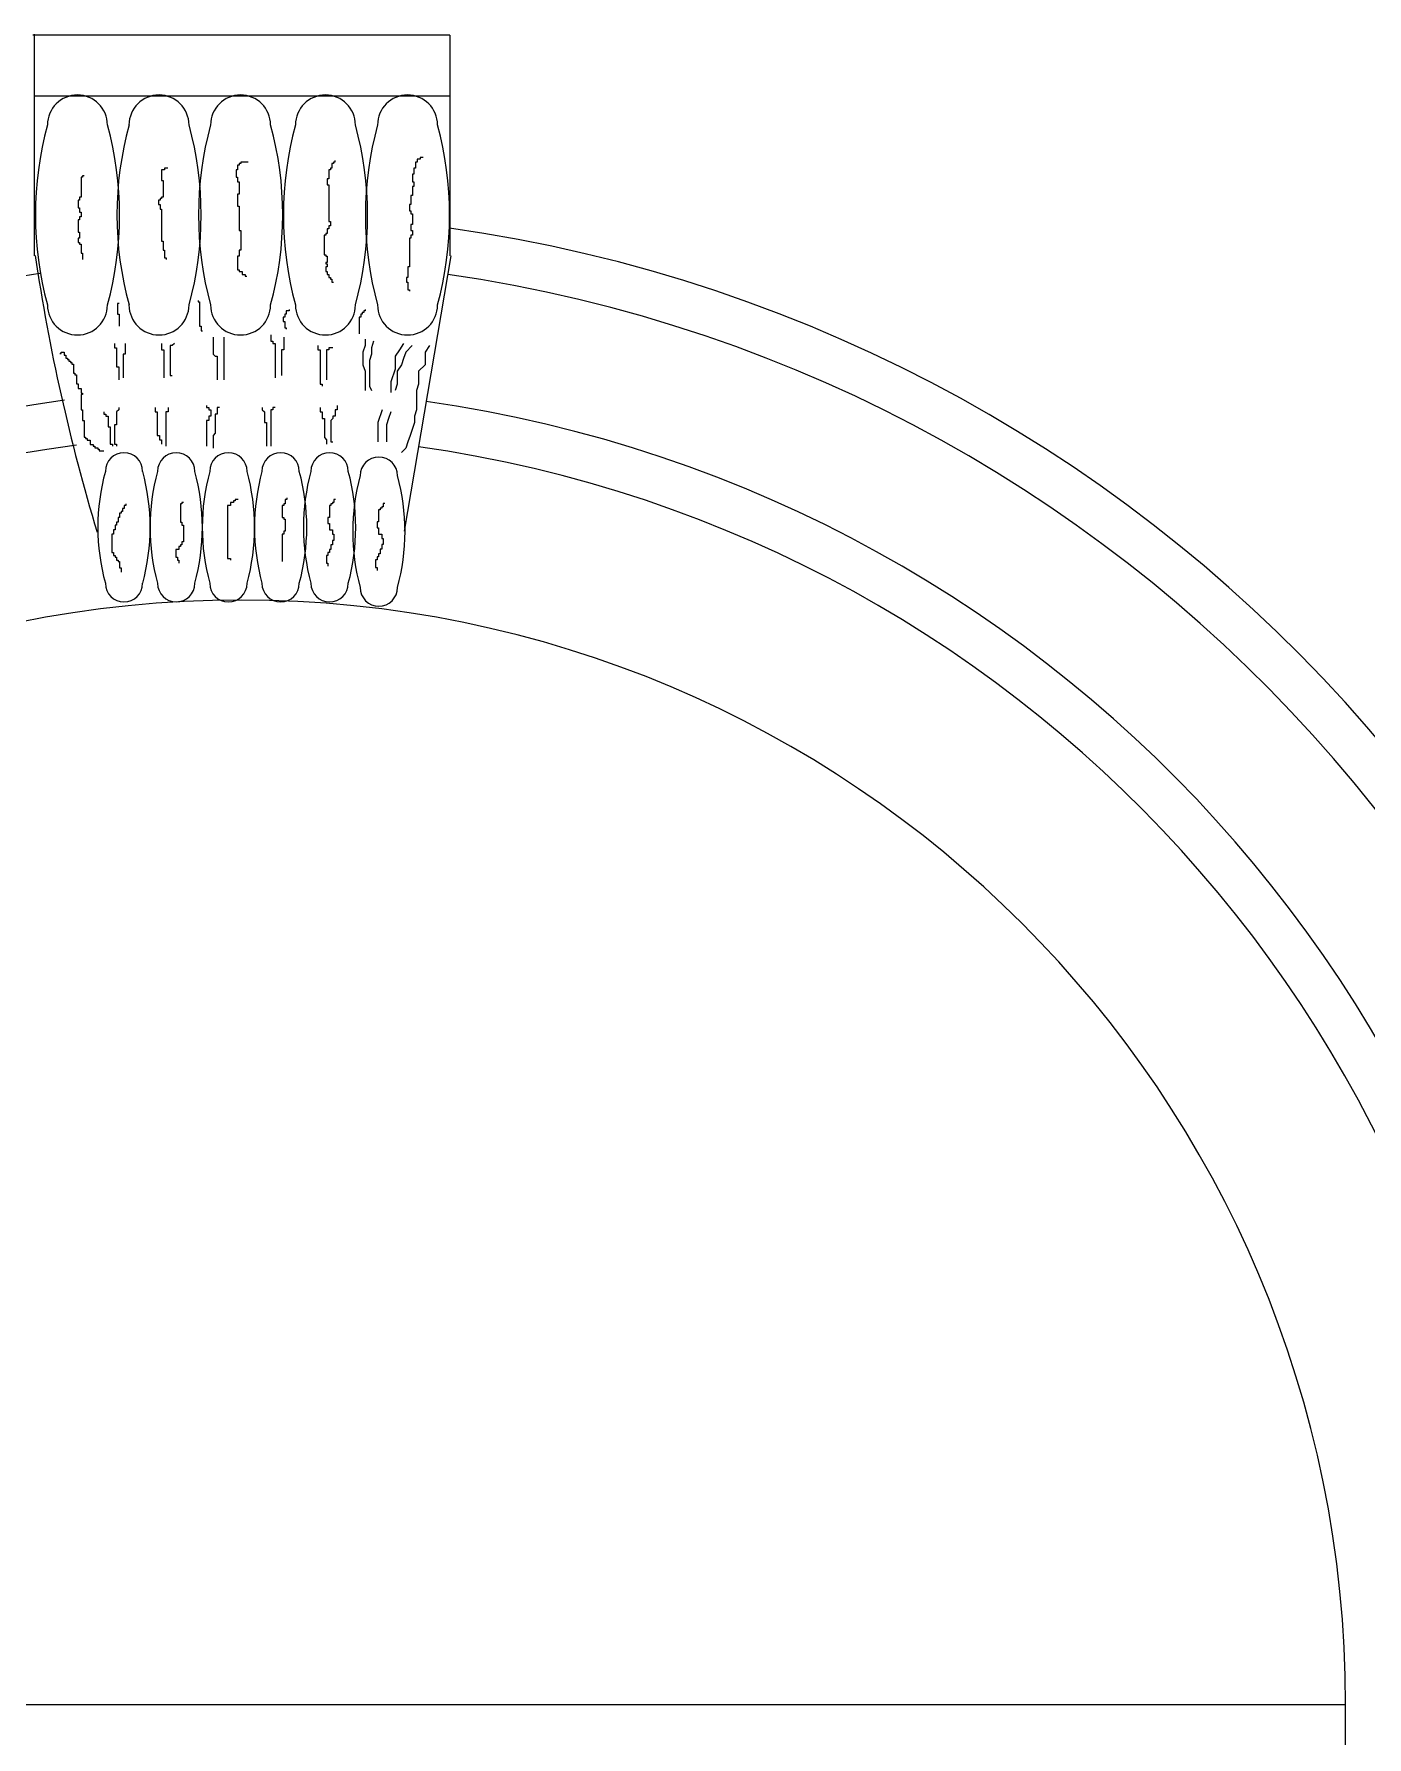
# Model space of a CAD drawing. Header units: metres. Extents: x -2 to 2311, y 0 to 3534.
# Drawn here: x 1155 to 1879, y 2609 to 3534 of the extents above; entities that cross this region are included whole.
import ezdxf

# ---------------------------------------------------------------- set-up
doc = ezdxf.new("R2010")
doc.units = ezdxf.units.M

msp = doc.modelspace()

# ---------------------------------------------------------------- linework, layer by layer
for p, q in [((1381.09, 3533.55), (1154.69, 3533.55)), ((1155.32, 3534.08), (1155.32, 3413.66)), ((1364.73, 3533.55), (1169.19, 3533.55)), ((1381.09, 3533.55), (1381.09, 3413.66)), ((1155.32, 3500.43), (1381.09, 3500.43)), ((1226.24, 3460.37), (1224.59, 3460.37)), ((1224.59, 3460.37), (1224.59, 3454.59)), ((1227.89, 3461.19), (1226.24, 3461.19)), ((1226.24, 3461.19), (1226.24, 3460.37)), ((1265.88, 3460.37), (1265.05, 3460.37)), ((1265.05, 3460.37), (1265.05, 3456.24)), ((1266.7, 3462.84), (1265.88, 3462.84)), ((1265.88, 3462.84), (1265.88, 3460.37)), ((1267.53, 3463.67), (1266.7, 3463.67)), ((1266.7, 3463.67), (1266.7, 3462.84)), ((1271.66, 3464.49), (1267.53, 3464.49)), ((1267.53, 3464.49), (1267.53, 3463.67)), ((1316.25, 3460.37), (1315.42, 3460.37)), ((1315.42, 3460.37), (1315.42, 3455.42)), ((1317.08, 3461.19), (1316.25, 3461.19)), ((1316.25, 3461.19), (1316.25, 3460.37)), ((1317.9, 3463.67), (1317.08, 3463.67)), ((1317.08, 3463.67), (1317.08, 3461.19)), ((1318.73, 3464.49), (1317.9, 3464.49)), ((1317.9, 3464.49), (1317.9, 3463.67)), ((1318.73, 3465.32), (1318.73, 3464.49)), ((1362.5, 3461.19), (1361.67, 3461.19)), ((1361.67, 3461.19), (1361.67, 3457.89)), ((1363.32, 3464.49), (1362.5, 3464.49)), ((1362.5, 3464.49), (1362.5, 3461.19)), ((1364.97, 3466.14), (1363.32, 3466.14)), ((1363.32, 3466.14), (1363.32, 3464.49)), ((1366.62, 3466.97), (1364.97, 3466.97)), ((1364.97, 3466.97), (1364.97, 3466.14)), ((1181.64, 3456.24), (1180.82, 3456.24)), ((1180.82, 3456.24), (1180.82, 3445.51)), ((1182.47, 3457.07), (1181.64, 3457.07)), ((1181.64, 3457.07), (1181.64, 3456.24)), ((1224.59, 3454.59), (1225.41, 3454.59)), ((1225.41, 3454.59), (1225.41, 3445.51)), ((1265.05, 3456.24), (1265.88, 3456.24)), ((1265.88, 3456.24), (1265.88, 3453.77)), ((1265.88, 3453.77), (1266.7, 3453.77)), ((1266.7, 3453.77), (1266.7, 3447.16)), ((1315.42, 3455.42), (1314.6, 3455.42)), ((1314.6, 3455.42), (1314.6, 3452.12)), ((1314.6, 3452.12), (1315.42, 3452.12)), ((1315.42, 3452.12), (1315.42, 3432.31)), ((1361.67, 3457.89), (1360.84, 3457.89)), ((1360.84, 3457.89), (1360.84, 3453.77)), ((1360.84, 3453.77), (1361.67, 3453.77)), ((1361.67, 3451.29), (1360.84, 3451.29)), ((1360.84, 3451.29), (1360.84, 3446.34)), ((1361.67, 3453.77), (1361.67, 3451.29)), ((1179.99, 3443.86), (1179.17, 3443.86)), ((1179.17, 3443.86), (1179.17, 3439.74)), ((1180.82, 3445.51), (1179.99, 3445.51)), ((1179.99, 3445.51), (1179.99, 3443.86)), ((1223.76, 3443.86), (1222.93, 3443.86)), ((1222.93, 3443.86), (1222.93, 3441.39)), ((1224.59, 3444.69), (1223.76, 3444.69)), ((1223.76, 3444.69), (1223.76, 3443.86)), ((1225.41, 3445.51), (1224.59, 3445.51)), ((1224.59, 3445.51), (1224.59, 3444.69)), ((1266.7, 3447.16), (1265.88, 3447.16)), ((1265.88, 3447.16), (1265.88, 3440.56)), ((1360.84, 3446.34), (1360.02, 3446.34)), ((1360.02, 3446.34), (1360.02, 3441.39)), ((1179.17, 3439.74), (1179.99, 3439.74)), ((1179.99, 3433.13), (1179.17, 3433.13)), ((1179.17, 3433.13), (1179.17, 3426.53)), ((1179.99, 3439.74), (1179.99, 3437.26)), ((1179.99, 3437.26), (1180.82, 3437.26)), ((1180.82, 3434.79), (1179.99, 3434.79)), ((1179.99, 3434.79), (1179.99, 3433.13)), ((1180.82, 3437.26), (1180.82, 3434.79)), ((1222.93, 3441.39), (1223.76, 3441.39)), ((1223.76, 3441.39), (1223.76, 3438.91)), ((1223.76, 3438.91), (1224.59, 3438.91)), ((1224.59, 3438.91), (1224.59, 3421.58)), ((1265.88, 3440.56), (1266.7, 3440.56)), ((1266.7, 3440.56), (1266.7, 3427.36)), ((1360.02, 3441.39), (1359.19, 3441.39)), ((1359.19, 3441.39), (1359.19, 3438.09)), ((1359.19, 3438.09), (1360.02, 3438.09)), ((1360.02, 3438.09), (1360.02, 3436.44)), ((1360.02, 3436.44), (1360.84, 3436.44)), ((1360.84, 3436.44), (1360.84, 3430.66)), ((1179.17, 3426.53), (1179.99, 3426.53)), ((1179.99, 3423.23), (1179.17, 3423.23)), ((1179.17, 3423.23), (1179.17, 3420.76)), ((1179.99, 3426.53), (1179.99, 3423.23)), ((1266.7, 3427.36), (1267.53, 3427.36)), ((1267.53, 3427.36), (1267.53, 3416.63)), ((1313.77, 3424.88), (1312.95, 3424.88)), ((1312.95, 3424.88), (1312.95, 3414.15)), ((1314.6, 3425.71), (1313.77, 3425.71)), ((1313.77, 3425.71), (1313.77, 3424.88)), ((1315.42, 3428.18), (1314.6, 3428.18)), ((1314.6, 3428.18), (1314.6, 3425.71)), ((1315.42, 3432.31), (1316.25, 3432.31)), ((1316.25, 3429.83), (1315.42, 3429.83)), ((1315.42, 3429.83), (1315.42, 3428.18)), ((1316.25, 3432.31), (1316.25, 3429.83)), ((1360.02, 3423.23), (1359.19, 3423.23)), ((1359.19, 3423.23), (1359.19, 3407.55)), ((1360.84, 3430.66), (1360.02, 3430.66)), ((1360.02, 3430.66), (1360.02, 3427.36)), ((1360.02, 3427.36), (1360.84, 3427.36)), ((1360.84, 3424.88), (1360.02, 3424.88)), ((1360.02, 3424.88), (1360.02, 3423.23)), ((1360.84, 3427.36), (1360.84, 3424.88)), ((1179.17, 3420.76), (1179.99, 3420.76)), ((1179.99, 3420.76), (1179.99, 3419.93)), ((1179.99, 3419.93), (1180.82, 3419.93)), ((1180.82, 3419.93), (1180.82, 3414.98)), ((1180.82, 3414.98), (1181.64, 3414.98)), ((1181.64, 3414.98), (1181.64, 3411.68)), ((1224.59, 3421.58), (1225.41, 3421.58)), ((1225.41, 3421.58), (1225.41, 3416.63)), ((1225.41, 3416.63), (1226.24, 3416.63)), ((1226.24, 3416.63), (1226.24, 3412.5)), ((1267.53, 3416.63), (1266.7, 3416.63)), ((1266.7, 3416.63), (1266.7, 3413.33)), ((1312.95, 3414.15), (1313.77, 3414.15)), ((1313.77, 3414.15), (1313.77, 3413.33)), ((1226.24, 3412.5), (1227.06, 3412.5)), ((1227.06, 3412.5), (1227.06, 3411.68)), ((1266.7, 3413.33), (1265.88, 3413.33)), ((1265.88, 3413.33), (1265.88, 3405.9)), ((1265.88, 3405.9), (1266.7, 3405.9)), ((1266.7, 3405.9), (1266.7, 3405.08)), ((1266.7, 3405.08), (1268.35, 3405.08)), ((1268.35, 3405.08), (1268.35, 3403.43)), ((1313.77, 3413.33), (1314.6, 3413.33)), ((1314.6, 3410.03), (1313.77, 3410.03)), ((1313.77, 3410.03), (1313.77, 3409.2)), ((1313.77, 3409.2), (1314.6, 3409.2)), ((1314.6, 3407.55), (1313.77, 3407.55)), ((1313.77, 3407.55), (1313.77, 3405.08)), ((1313.77, 3405.08), (1314.6, 3405.08)), ((1314.6, 3413.33), (1314.6, 3410.03)), ((1314.6, 3409.2), (1314.6, 3407.55)), ((1314.6, 3405.08), (1314.6, 3403.43)), ((1381.65, 3413.66), (1356.32, 3263.96)), ((1359.19, 3407.55), (1358.37, 3407.55)), ((1358.37, 3407.55), (1358.37, 3401.78)), ((1268.35, 3403.43), (1270, 3403.43)), ((1270, 3403.43), (1270, 3402.6)), ((1270, 3402.6), (1270.83, 3402.6)), ((1314.6, 3403.43), (1315.42, 3403.43)), ((1315.42, 3403.43), (1315.42, 3401.78)), ((1315.42, 3401.78), (1316.25, 3401.78)), ((1316.25, 3401.78), (1316.25, 3400.95)), ((1316.25, 3400.95), (1317.08, 3400.95)), ((1317.08, 3400.95), (1317.08, 3399.3)), ((1317.08, 3399.3), (1317.9, 3399.3)), ((1358.37, 3401.78), (1357.54, 3401.78)), ((1357.54, 3401.78), (1357.54, 3399.3)), ((1357.54, 3399.3), (1358.37, 3399.3)), ((1358.37, 3399.3), (1358.37, 3395.17)), ((1201.46, 3387.75), (1200.64, 3387.75)), ((1200.64, 3387.75), (1200.64, 3381.97)), ((1244.4, 3389.4), (1244.4, 3388.57)), ((1244.4, 3388.57), (1245.23, 3388.57)), ((1245.23, 3388.57), (1245.23, 3375.37)), ((1358.37, 3395.17), (1359.19, 3395.17)), ((1359.19, 3395.17), (1359.19, 3394.35)), ((1200.64, 3381.97), (1201.46, 3381.97)), ((1201.46, 3381.97), (1201.46, 3375.37)), ((1291.48, 3380.32), (1290.65, 3380.32)), ((1290.65, 3380.32), (1290.65, 3377.84)), ((1290.65, 3377.84), (1291.48, 3377.84)), ((1292.3, 3381.97), (1291.48, 3381.97)), ((1291.48, 3381.97), (1291.48, 3380.32)), ((1291.48, 3377.84), (1291.48, 3374.54)), ((1293.95, 3383.62), (1292.3, 3383.62)), ((1292.3, 3383.62), (1292.3, 3381.97)), ((1293.95, 3384.45), (1293.95, 3383.62)), ((1332.77, 3380.32), (1331.94, 3380.32)), ((1331.94, 3380.32), (1331.94, 3371.24)), ((1333.59, 3381.97), (1332.77, 3381.97)), ((1332.77, 3381.97), (1332.77, 3380.32)), ((1334.42, 3382.79), (1333.59, 3382.79)), ((1333.59, 3382.79), (1333.59, 3381.97)), ((1335.24, 3383.62), (1334.42, 3383.62)), ((1334.42, 3383.62), (1334.42, 3382.79)), ((1335.24, 3384.45), (1335.24, 3383.62)), ((1245.23, 3375.37), (1246.06, 3375.37)), ((1246.06, 3375.37), (1246.06, 3372.89)), ((1246.06, 3372.89), (1246.88, 3372.89)), ((1252.51, 3369.48), (1252.51, 3360.17)), ((1258.32, 3369.48), (1258.32, 3346.22)), ((1283.92, 3370.64), (1283.92, 3367.15)), ((1290.9, 3369.48), (1290.9, 3362.5)), ((1291.48, 3374.54), (1292.3, 3374.54)), ((1292.3, 3374.54), (1292.3, 3373.72)), ((1335.11, 3368.31), (1335.11, 3364.82)), ((1169.26, 3360.51), (1170.08, 3360.51)), ((1170.08, 3360.51), (1170.08, 3361.34)), ((1170.08, 3361.34), (1171.73, 3361.34)), ((1171.73, 3361.34), (1171.73, 3359.69)), ((1171.73, 3359.69), (1172.56, 3359.69)), ((1172.56, 3359.69), (1172.56, 3358.04)), ((1198.99, 3365.99), (1198.99, 3363.66)), ((1198.99, 3363.66), (1200.15, 3363.66)), ((1200.15, 3363.66), (1200.15, 3353.2)), ((1204.8, 3360.17), (1203.64, 3360.17)), ((1203.64, 3360.17), (1203.64, 3347.38)), ((1204.8, 3365.99), (1204.8, 3360.17)), ((1224.58, 3365.99), (1224.58, 3362.5)), ((1224.58, 3362.5), (1225.75, 3362.5)), ((1225.75, 3362.5), (1225.75, 3347.38)), ((1230.4, 3364.82), (1229.24, 3364.82)), ((1229.24, 3364.82), (1229.24, 3348.55)), ((1231.56, 3365.99), (1230.4, 3364.82)), ((1252.51, 3360.17), (1253.67, 3359.01)), ((1253.67, 3359.01), (1254.83, 3359.01)), ((1254.83, 3359.01), (1254.83, 3346.22)), ((1283.92, 3367.15), (1285.08, 3367.15)), ((1285.08, 3367.15), (1285.08, 3365.99)), ((1285.08, 3365.99), (1286.25, 3365.99)), ((1286.25, 3365.99), (1286.25, 3347.38)), ((1290.9, 3362.5), (1289.74, 3362.5)), ((1289.74, 3362.5), (1289.74, 3348.55)), ((1309.51, 3364.82), (1309.51, 3362.5)), ((1309.51, 3362.5), (1310.68, 3362.5)), ((1310.68, 3362.5), (1310.68, 3343.9)), ((1315.33, 3362.5), (1314.17, 3362.5)), ((1314.17, 3362.5), (1314.17, 3346.22)), ((1317.66, 3363.66), (1315.33, 3363.66)), ((1315.33, 3363.66), (1315.33, 3362.5)), ((1335.11, 3364.82), (1333.95, 3361.34)), ((1333.95, 3361.34), (1333.95, 3354.36)), ((1338.6, 3360.17), (1337.44, 3356.69)), ((1339.76, 3367.15), (1338.6, 3363.66)), ((1338.6, 3363.66), (1338.6, 3360.17)), ((1353.73, 3362.5), (1351.4, 3359.01)), ((1351.4, 3359.01), (1351.4, 3352.04)), ((1356.05, 3365.99), (1353.73, 3362.5)), ((1357.22, 3361.34), (1356.05, 3357.85)), ((1360.71, 3364.82), (1357.22, 3361.34)), ((1370.01, 3364.82), (1367.69, 3361.34)), ((1367.69, 3361.34), (1367.69, 3354.36)), ((1172.56, 3358.04), (1173.39, 3358.04)), ((1173.39, 3358.04), (1173.39, 3357.21)), ((1173.39, 3357.21), (1174.21, 3357.21)), ((1174.21, 3357.21), (1174.21, 3356.39)), ((1174.21, 3356.39), (1175.04, 3356.39)), ((1175.04, 3356.39), (1175.04, 3355.56)), ((1175.04, 3355.56), (1175.86, 3355.56)), ((1175.86, 3355.56), (1175.86, 3354.74)), ((1175.86, 3354.74), (1176.69, 3354.74)), ((1176.69, 3354.74), (1176.69, 3349.78)), ((1176.69, 3349.78), (1177.51, 3349.78)), ((1177.51, 3349.78), (1177.51, 3348.96)), ((1200.15, 3353.2), (1201.31, 3353.2)), ((1201.31, 3353.2), (1201.31, 3346.22)), ((1333.95, 3354.36), (1335.11, 3350.87)), ((1335.11, 3350.87), (1335.11, 3340.41)), ((1337.44, 3356.69), (1337.44, 3342.73)), ((1351.4, 3352.04), (1349.07, 3345.06)), ((1354.89, 3354.36), (1352.56, 3350.87)), ((1352.56, 3350.87), (1352.56, 3343.9)), ((1356.05, 3357.85), (1354.89, 3354.36)), ((1367.69, 3354.36), (1364.2, 3350.87)), ((1364.2, 3350.87), (1364.2, 3343.9)), ((1177.51, 3348.96), (1178.34, 3348.96)), ((1178.34, 3348.96), (1178.34, 3344.01)), ((1178.34, 3344.01), (1179.17, 3344.01)), ((1179.17, 3344.01), (1179.17, 3341.53)), ((1179.17, 3341.53), (1180.82, 3341.53)), ((1180.82, 3341.53), (1180.82, 3339.06)), ((1229.24, 3348.55), (1230.4, 3348.55)), ((1310.68, 3343.9), (1311.84, 3343.9)), ((1311.84, 3343.9), (1311.84, 3342.73)), ((1337.44, 3342.73), (1338.6, 3340.41)), ((1349.07, 3345.06), (1349.07, 3339.25)), ((1352.56, 3343.9), (1351.4, 3340.41)), ((1364.2, 3343.9), (1363.03, 3340.41)), ((1363.03, 3340.41), (1363.03, 3329.94)), ((1180.82, 3339.06), (1181.64, 3339.06)), ((1181.64, 3338.23), (1180.82, 3338.23)), ((1180.82, 3338.23), (1180.82, 3329.98)), ((1181.64, 3339.06), (1181.64, 3338.23)), ((1201.31, 3331.11), (1201.31, 3329.94)), ((1221.09, 3331.11), (1221.09, 3328.78)), ((1228.07, 3331.11), (1228.07, 3328.78)), ((1249.02, 3332.27), (1249.02, 3331.11)), ((1249.02, 3331.11), (1250.18, 3331.11)), ((1250.18, 3331.11), (1250.18, 3329.94)), ((1256, 3331.11), (1254.83, 3331.11)), ((1254.83, 3331.11), (1254.83, 3327.62)), ((1279.27, 3331.11), (1279.27, 3329.94)), ((1286.25, 3331.11), (1285.08, 3331.11)), ((1285.08, 3331.11), (1285.08, 3329.94)), ((1310.68, 3331.11), (1310.68, 3328.78)), ((1319.99, 3332.27), (1319.99, 3329.94)), ((1180.82, 3329.98), (1181.64, 3329.98)), ((1181.64, 3329.98), (1181.64, 3324.2)), ((1181.64, 3324.2), (1182.47, 3324.2)), ((1182.47, 3324.2), (1182.47, 3315.12)), ((1193.17, 3328.78), (1193.17, 3327.62)), ((1193.17, 3327.62), (1194.33, 3327.62)), ((1194.33, 3327.62), (1194.33, 3326.46)), ((1194.33, 3326.46), (1195.5, 3326.46)), ((1195.5, 3326.46), (1195.5, 3320.64)), ((1200.15, 3321.81), (1198.99, 3321.81)), ((1198.99, 3321.81), (1198.99, 3311.34)), ((1201.31, 3329.94), (1200.15, 3328.78)), ((1200.15, 3328.78), (1200.15, 3321.81)), ((1221.09, 3328.78), (1222.26, 3328.78)), ((1222.26, 3328.78), (1222.26, 3315.99)), ((1228.07, 3328.78), (1226.91, 3328.78)), ((1226.91, 3328.78), (1226.91, 3310.18)), ((1250.18, 3324.13), (1249.02, 3324.13)), ((1249.02, 3324.13), (1249.02, 3310.18)), ((1250.18, 3329.94), (1251.34, 3329.94)), ((1251.34, 3326.46), (1250.18, 3326.46)), ((1250.18, 3326.46), (1250.18, 3324.13)), ((1251.34, 3329.94), (1251.34, 3326.46)), ((1254.83, 3327.62), (1253.67, 3327.62)), ((1253.67, 3327.62), (1253.67, 3317.16)), ((1279.27, 3329.94), (1280.43, 3328.78)), ((1280.43, 3328.78), (1280.43, 3322.97)), ((1280.43, 3322.97), (1281.59, 3322.97)), ((1281.59, 3322.97), (1281.59, 3310.18)), ((1285.08, 3329.94), (1283.92, 3329.94)), ((1283.92, 3329.94), (1283.92, 3310.18)), ((1310.68, 3328.78), (1311.84, 3328.78)), ((1311.84, 3328.78), (1311.84, 3325.29)), ((1311.84, 3325.29), (1313.01, 3325.29)), ((1313.01, 3325.29), (1313.01, 3314.83)), ((1317.66, 3325.29), (1316.5, 3324.13)), ((1316.5, 3324.13), (1316.5, 3312.5)), ((1318.82, 3326.46), (1317.66, 3326.46)), ((1317.66, 3326.46), (1317.66, 3325.29)), ((1319.99, 3329.94), (1318.82, 3329.94)), ((1318.82, 3329.94), (1318.82, 3326.46)), ((1344.42, 3329.94), (1342.09, 3322.97)), ((1342.09, 3322.97), (1342.09, 3312.5)), ((1347.91, 3325.29), (1346.75, 3321.81)), ((1346.75, 3321.81), (1346.75, 3312.5)), ((1349.07, 3328.78), (1347.91, 3325.29)), ((1361.87, 3322.97), (1359.54, 3315.99)), ((1363.03, 3329.94), (1361.87, 3326.46)), ((1361.87, 3326.46), (1361.87, 3322.97)), ((1182.47, 3315.12), (1183.3, 3315.12)), ((1183.3, 3315.12), (1183.3, 3314.3)), ((1183.3, 3314.3), (1184.12, 3314.3)), ((1184.12, 3314.3), (1184.12, 3313.47)), ((1184.12, 3313.47), (1185.77, 3313.47)), ((1185.77, 3313.47), (1185.77, 3311)), ((1195.5, 3320.64), (1196.66, 3320.64)), ((1196.66, 3320.64), (1196.66, 3311.34)), ((1222.26, 3315.99), (1223.42, 3315.99)), ((1223.42, 3315.99), (1223.42, 3313.67)), ((1223.42, 3313.67), (1224.58, 3313.67)), ((1224.58, 3313.67), (1224.58, 3311.34)), ((1253.67, 3317.16), (1252.51, 3315.99)), ((1252.51, 3315.99), (1252.51, 3309.02)), ((1313.01, 3314.83), (1314.17, 3313.67)), ((1314.17, 3313.67), (1314.17, 3311.34)), ((1316.5, 3312.5), (1317.66, 3312.5)), ((1358.38, 3312.5), (1357.22, 3309.02)), ((1359.54, 3315.99), (1358.38, 3312.5)), ((1185.77, 3311), (1187.42, 3311)), ((1187.42, 3311), (1187.42, 3310.17)), ((1187.42, 3310.17), (1188.25, 3310.17)), ((1188.25, 3310.17), (1188.25, 3309.35)), ((1188.25, 3309.35), (1189.9, 3309.35)), ((1189.9, 3309.35), (1189.9, 3308.52)), ((1189.9, 3308.52), (1190.73, 3308.52)), ((1190.73, 3308.52), (1190.73, 3307.7)), ((1190.73, 3307.7), (1193.2, 3307.7)), ((1196.66, 3311.34), (1197.82, 3311.34)), ((1197.82, 3311.34), (1197.82, 3310.18)), ((1198.99, 3311.34), (1200.15, 3311.34)), ((1200.15, 3311.34), (1200.15, 3310.18)), ((1357.22, 3309.02), (1354.89, 3306.69)), ((1204.24, 3276.34), (1203.42, 3276.34)), ((1203.42, 3276.34), (1203.42, 3274.69)), ((1205.07, 3277.99), (1204.24, 3277.99)), ((1204.24, 3277.99), (1204.24, 3276.34)), ((1205.07, 3278.81), (1205.07, 3277.99)), ((1235.62, 3278.81), (1234.8, 3278.81)), ((1234.8, 3278.81), (1234.8, 3268.91)), ((1236.45, 3279.64), (1235.62, 3279.64)), ((1235.62, 3279.64), (1235.62, 3278.81)), ((1262.05, 3277.99), (1260.4, 3277.99)), ((1260.4, 3277.99), (1260.4, 3249.1)), ((1263.7, 3279.64), (1262.05, 3279.64)), ((1262.05, 3279.64), (1262.05, 3277.99)), ((1264.53, 3280.46), (1263.7, 3280.46)), ((1263.7, 3280.46), (1263.7, 3279.64)), ((1266.18, 3281.29), (1264.53, 3281.29)), ((1264.53, 3281.29), (1264.53, 3280.46)), ((1290.95, 3277.99), (1290.13, 3277.99)), ((1290.13, 3277.99), (1290.13, 3271.39)), ((1291.78, 3278.81), (1290.95, 3278.81)), ((1290.95, 3278.81), (1290.95, 3277.99)), ((1292.6, 3281.29), (1291.78, 3281.29)), ((1291.78, 3281.29), (1291.78, 3278.81)), ((1292.6, 3282.11), (1292.6, 3281.29)), ((1316.55, 3277.99), (1315.73, 3277.99)), ((1315.73, 3277.99), (1315.73, 3271.39)), ((1317.38, 3278.81), (1316.55, 3278.81)), ((1316.55, 3278.81), (1316.55, 3277.99)), ((1318.2, 3279.64), (1317.38, 3279.64)), ((1317.38, 3279.64), (1317.38, 3278.81)), ((1319.03, 3281.29), (1318.2, 3281.29)), ((1318.2, 3281.29), (1318.2, 3279.64)), ((1342.48, 3275.66), (1342.48, 3269.06)), ((1343.31, 3275.66), (1342.48, 3275.66)), ((1343.31, 3276.49), (1343.31, 3275.66)), ((1344.14, 3276.49), (1343.31, 3276.49)), ((1344.14, 3277.31), (1344.14, 3276.49)), ((1344.96, 3277.31), (1344.14, 3277.31)), ((1344.96, 3278.96), (1344.96, 3277.31)), ((1345.79, 3278.96), (1344.96, 3278.96)), ((1200.11, 3267.26), (1199.29, 3267.26)), ((1199.29, 3267.26), (1199.29, 3264.78)), ((1200.94, 3268.91), (1200.11, 3268.91)), ((1200.11, 3268.91), (1200.11, 3267.26)), ((1201.76, 3271.39), (1200.94, 3271.39)), ((1200.94, 3271.39), (1200.94, 3268.91)), ((1202.59, 3273.86), (1201.76, 3273.86)), ((1201.76, 3273.86), (1201.76, 3271.39)), ((1203.42, 3274.69), (1202.59, 3274.69)), ((1202.59, 3274.69), (1202.59, 3273.86)), ((1234.8, 3268.91), (1235.62, 3268.91)), ((1235.62, 3268.91), (1235.62, 3267.26)), ((1235.62, 3267.26), (1236.45, 3267.26)), ((1236.45, 3267.26), (1236.45, 3258.18)), ((1290.13, 3271.39), (1290.95, 3271.39)), ((1290.95, 3271.39), (1290.95, 3270.56)), ((1290.95, 3270.56), (1291.78, 3270.56)), ((1291.78, 3270.56), (1291.78, 3263.96)), ((1315.73, 3271.39), (1314.9, 3271.39)), ((1314.9, 3271.39), (1314.9, 3268.09)), ((1314.9, 3268.09), (1315.73, 3268.09)), ((1315.73, 3268.09), (1315.73, 3264.78)), ((1341.66, 3269.06), (1341.66, 3265.76)), ((1342.48, 3269.06), (1341.66, 3269.06)), ((1198.46, 3262.31), (1197.63, 3262.31)), ((1197.63, 3262.31), (1197.63, 3252.41)), ((1199.29, 3264.78), (1198.46, 3264.78)), ((1198.46, 3264.78), (1198.46, 3262.31)), ((1236.45, 3258.18), (1235.62, 3258.18)), ((1235.62, 3258.18), (1235.62, 3256.53)), ((1290.95, 3262.31), (1290.13, 3262.31)), ((1290.13, 3262.31), (1290.13, 3247.45)), ((1291.78, 3263.96), (1290.95, 3263.96)), ((1290.95, 3263.96), (1290.95, 3262.31)), ((1315.73, 3264.78), (1317.38, 3264.78)), ((1317.38, 3264.78), (1317.38, 3262.31)), ((1317.38, 3262.31), (1318.2, 3262.31)), ((1318.2, 3259.01), (1317.38, 3259.01)), ((1317.38, 3259.01), (1317.38, 3256.53)), ((1318.2, 3262.31), (1318.2, 3259.01)), ((1341.66, 3265.76), (1342.48, 3265.76)), ((1342.48, 3265.76), (1342.48, 3262.46)), ((1342.48, 3262.46), (1344.14, 3262.46)), ((1344.14, 3262.46), (1344.14, 3259.98)), ((1344.14, 3259.98), (1344.96, 3259.98)), ((1344.14, 3256.68), (1344.14, 3254.21)), ((1344.96, 3256.68), (1344.14, 3256.68)), ((1344.96, 3259.98), (1344.96, 3256.68)), ((1197.63, 3252.41), (1198.46, 3252.41)), ((1198.46, 3252.41), (1198.46, 3250.75)), ((1198.46, 3250.75), (1199.29, 3250.75)), ((1199.29, 3250.75), (1199.29, 3249.93)), ((1199.29, 3249.93), (1200.11, 3249.93)), ((1200.11, 3249.93), (1200.11, 3248.28)), ((1200.11, 3248.28), (1200.94, 3248.28)), ((1200.94, 3248.28), (1200.94, 3247.45)), ((1200.94, 3247.45), (1201.76, 3247.45)), ((1201.76, 3247.45), (1201.76, 3244.15)), ((1233.97, 3254.06), (1232.32, 3254.06)), ((1232.32, 3254.06), (1232.32, 3249.93)), ((1232.32, 3249.93), (1233.14, 3249.93)), ((1233.14, 3249.93), (1233.14, 3248.28)), ((1233.14, 3248.28), (1233.97, 3248.28)), ((1234.8, 3255.71), (1233.97, 3255.71)), ((1233.97, 3255.71), (1233.97, 3254.06)), ((1233.97, 3248.28), (1233.97, 3246.63)), ((1235.62, 3256.53), (1234.8, 3256.53)), ((1234.8, 3256.53), (1234.8, 3255.71)), ((1260.4, 3249.1), (1262.05, 3249.1)), ((1262.05, 3249.1), (1262.05, 3248.28)), ((1314.9, 3250.75), (1314.07, 3250.75)), ((1314.07, 3250.75), (1314.07, 3246.63)), ((1315.73, 3252.41), (1314.9, 3252.41)), ((1314.9, 3252.41), (1314.9, 3250.75)), ((1316.55, 3254.06), (1315.73, 3254.06)), ((1315.73, 3254.06), (1315.73, 3252.41)), ((1317.38, 3256.53), (1316.55, 3256.53)), ((1316.55, 3256.53), (1316.55, 3254.06)), ((1340.83, 3248.43), (1340.83, 3244.3)), ((1341.66, 3248.43), (1340.83, 3248.43)), ((1341.66, 3250.08), (1341.66, 3248.43)), ((1342.48, 3250.08), (1341.66, 3250.08)), ((1342.48, 3251.73), (1342.48, 3250.08)), ((1343.31, 3251.73), (1342.48, 3251.73)), ((1343.31, 3254.21), (1343.31, 3251.73)), ((1344.14, 3254.21), (1343.31, 3254.21)), ((1201.76, 3244.15), (1202.59, 3244.15)), ((1202.59, 3244.15), (1202.59, 3241.68)), ((1314.07, 3246.63), (1314.9, 3246.63)), ((1314.9, 3246.63), (1314.9, 3244.98)), ((1340.83, 3244.3), (1341.66, 3244.3)), ((1341.66, 3244.3), (1341.66, 3242.65)), ((667.74, 2626.57), (1867.74, 2626.57)), ((1867.74, 826.57), (1867.74, 2626.57))]:
    msp.add_line(p, q)
for centre, radius, start, end in [((1178.86, 3484.67), 16.3, 0, 180), ((1223.17, 3484.67), 16.3, 0, 180), ((1267.48, 3484.67), 16.3, 0, 180), ((1313.56, 3484.67), 16.3, 0, 180), ((1358.16, 3484.67), 16.3, 0, 180), ((1341.81, 3435.78), 185.79, 164.74, 195.26), ((1015.96, 3435.78), 185.79, 344.74, 15.26), ((1386.12, 3435.78), 185.79, 164.74, 195.26), ((1060.27, 3435.78), 185.79, 344.74, 15.26), ((1430.43, 3435.78), 185.79, 164.74, 195.26), ((1104.58, 3435.78), 185.79, 344.74, 15.26), ((1476.51, 3435.78), 185.79, 164.74, 195.26), ((1150.66, 3435.78), 185.79, 344.74, 15.26), ((1521.11, 3435.78), 185.79, 164.74, 195.26), ((1195.25, 3435.78), 185.79, 344.74, 15.26), ((1267.74, 2626.57), 810, 0, 81.96), ((2191.31, 3566.81), 1046.65, 188.41, 196.85), ((1267.74, 2626.57), 785, 98, 180), ((1267.74, 2626.57), 785, 0, 81.78), ((1178.86, 3386.9), 16.3, 180, 360), ((1223.17, 3386.9), 16.3, 180, 360), ((1267.48, 3386.9), 16.3, 180, 360), ((1313.56, 3386.9), 16.3, 180, 360), ((1358.16, 3386.9), 16.3, 180, 360), ((1267.74, 2626.57), 715, 97.71, 180), ((1267.74, 2626.57), 715, 0, 81.92), ((1267.74, 2626.57), 690, 97.45, 180), ((1204.15, 3296.47), 10.13, 0, 180), ((1232.51, 3296.47), 10.13, 0, 180), ((1260.87, 3296.47), 10.13, 0, 180), ((1289.22, 3296.47), 10.13, 0, 180), ((1315.81, 3296.47), 10.13, 0, 180), ((1342.57, 3294.14), 10.13, 0, 180), ((1267.74, 2626.57), 690, 0, 81.97), ((1305.44, 3266.08), 115.49, 164.74, 195.26), ((1102.89, 3266.08), 115.49, 344.74, 15.26), ((1333.8, 3266.08), 115.49, 164.74, 195.26), ((1131.24, 3266.08), 115.49, 344.74, 15.26), ((1362.16, 3266.08), 115.49, 164.74, 195.26), ((1159.6, 3266.08), 115.49, 344.74, 15.26), ((1390.52, 3266.08), 115.49, 164.74, 195.26), ((1187.96, 3266.08), 115.49, 344.74, 15.26), ((1417.1, 3266.08), 115.49, 164.74, 195.26), ((1214.55, 3266.08), 115.49, 344.74, 15.26), ((1443.86, 3263.76), 115.49, 164.74, 195.26), ((1241.31, 3263.76), 115.49, 344.74, 15.26), ((1204.15, 3235.69), 10.13, 180, 360), ((1232.51, 3235.69), 10.13, 180, 360), ((1260.87, 3235.69), 10.13, 180, 360), ((1289.22, 3235.69), 10.13, 180, 360), ((1315.81, 3235.69), 10.13, 180, 360), ((1342.57, 3233.37), 10.13, 180, 360), ((1267.74, 2626.57), 600, 0, 180)]:
    msp.add_arc(centre, radius, start, end)

doc.saveas('drawing.dxf')
